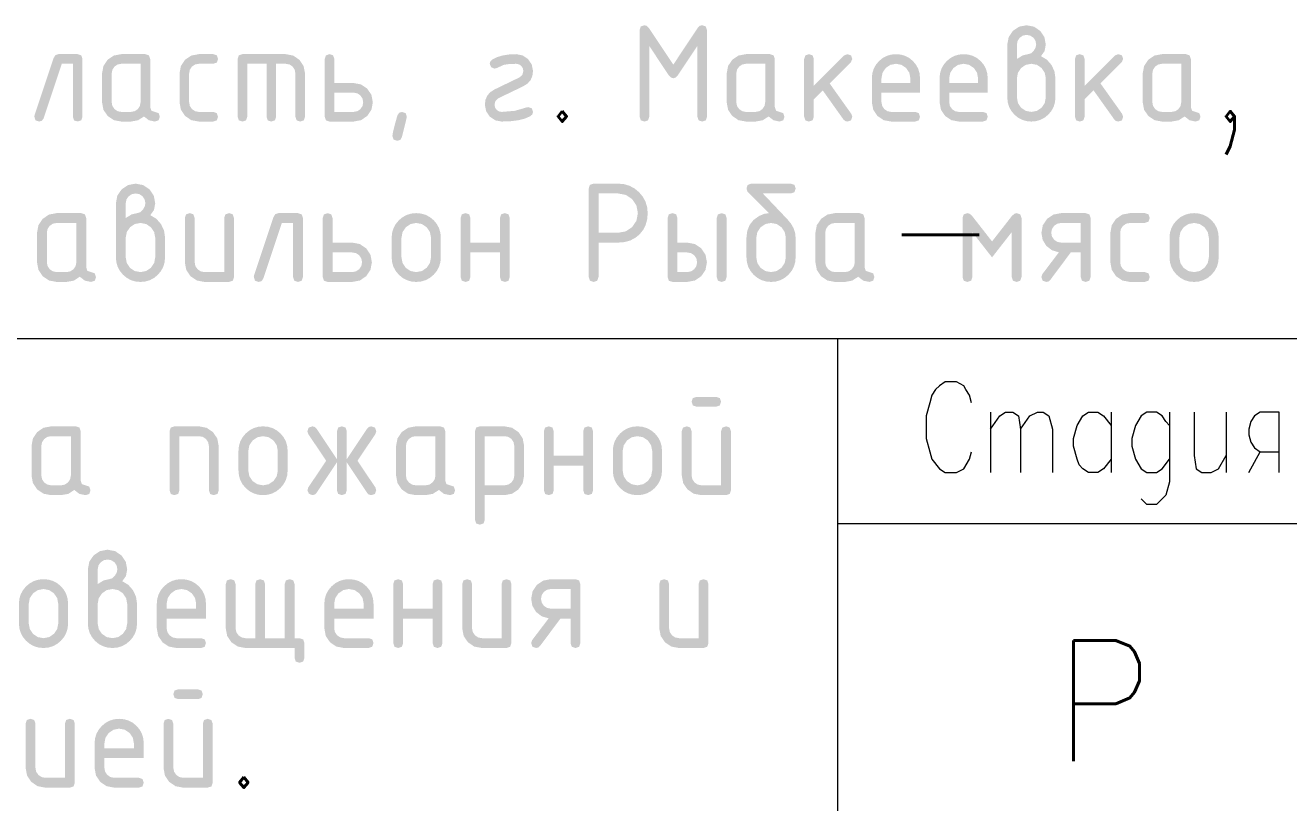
# Model space of a CAD drawing. Header units: millimetres. Extents: x 0 to 420, y 0 to 297.
# Drawn here: x 358.8 to 387.14, y 16.13 to 33.57 of the extents above; entities that cross this region are included whole.
import ezdxf

# ---------------------------------------------------------------- set-up
doc = ezdxf.new("R2010")
doc.units = ezdxf.units.MM
doc.styles.get("Standard").update_dxf_attribs({"font": 'STANDARD'})

msp = doc.modelspace()

# ---------------------------------------------------------------- hatches: boundary and pattern name
for points in [[(373.985031, 33.571885), (374.065922, 33.544737), (374.093069, 33.463846), (374.093069, 31.51971), (374.065922, 31.438613), (373.985031, 31.411672), (373.903933, 31.438613), (373.876993, 31.51971), (373.876993, 33.108864), (373.437123, 32.449059), (373.38965, 32.399725), (373.336802, 32.383464), (373.282989, 32.399725), (373.235378, 32.449059), (372.797162, 33.108864), (372.797162, 31.51971), (372.770015, 31.438613), (372.689124, 31.411672), (372.608026, 31.438613), (372.581086, 31.51971), (372.581086, 33.463846), (372.608026, 33.544737), (372.689124, 33.571885), (372.742109, 33.558311), (372.783933, 33.517865), (373.336802, 32.688286), (373.893529, 33.52448), (373.931632, 33.559965)], [(359.542106, 32.923655), (359.973708, 32.923655), (360.054599, 32.896508), (360.081746, 32.815617), (360.081746, 31.51971), (360.054599, 31.438613), (359.973708, 31.411672), (359.89261, 31.438613), (359.865669, 31.51971), (359.865669, 32.707579), (359.618725, 32.707579), (359.211377, 31.485535), (359.173481, 31.43), (359.109953, 31.411672), (359.028856, 31.439026), (359.001915, 31.521364), (359.006876, 31.553885), (359.434068, 32.835461), (359.475478, 32.901469)], [(362.475091, 32.491503), (362.475091, 31.843825), (362.490869, 31.761073), (362.538481, 31.691138), (362.608416, 31.643527), (362.691167, 31.627748), (363.014731, 31.627748), (363.095621, 31.600601), (363.122769, 31.51971), (363.095621, 31.438613), (363.014731, 31.411672), (362.691167, 31.411672), (362.523391, 31.442816), (362.38414, 31.536798), (362.290158, 31.676049), (362.259014, 31.843825), (362.259014, 32.491503), (362.290158, 32.659072), (362.38414, 32.79853), (362.523391, 32.892305), (362.691167, 32.923655), (363.014731, 32.923655), (363.095621, 32.896508), (363.122769, 32.815617), (363.095621, 32.73452), (363.014731, 32.707579), (362.691167, 32.707579), (362.60752, 32.691869), (362.537929, 32.64474), (362.490801, 32.574943)], [(363.670566, 32.923655), (364.642359, 32.923655), (364.808963, 32.891961), (364.948283, 32.797427), (365.042817, 32.658107), (365.074511, 32.491503), (365.074511, 31.51971), (365.047364, 31.438613), (364.966473, 31.411672), (364.885376, 31.438613), (364.858435, 31.51971), (364.858435, 32.491503), (364.842794, 32.575839), (364.796148, 32.645292), (364.726695, 32.691938), (364.642359, 32.707579), (364.426282, 32.707579), (364.426282, 31.51971), (364.399135, 31.438613), (364.318244, 31.411672), (364.237629, 31.438613), (364.210757, 31.51971), (364.210757, 32.707579), (363.778604, 32.707579), (363.778604, 31.51971), (363.751457, 31.438613), (363.670566, 31.411672), (363.589469, 31.438613), (363.562528, 31.51971), (363.562528, 32.815617), (363.589469, 32.896508)], [(370.0814, 31.735786), (370.162291, 31.708639), (370.189438, 31.627748), (370.174211, 31.572282), (370.128804, 31.531286), (370.010655, 31.478877), (369.864497, 31.441506), (369.690226, 31.419122), (369.487741, 31.411672), (369.34222, 31.439095), (369.21985, 31.521915), (369.13703, 31.644285), (369.109607, 31.789806), (369.12306, 31.899868), (369.163489, 31.993549), (369.230995, 32.070796), (369.325684, 32.131559), (369.885167, 32.401655), (369.951175, 32.458705), (369.973362, 32.545522), (369.961442, 32.607602), (369.925957, 32.660174), (369.873385, 32.695659), (369.811304, 32.707579), (369.650487, 32.70186), (369.538453, 32.684979), (369.376395, 32.61277), (369.325684, 32.599541), (369.250167, 32.632062), (369.217645, 32.707579), (369.231839, 32.760565), (369.274972, 32.802388), (369.37947, 32.855287), (369.503657, 32.893201), (369.647585, 32.916024), (369.811304, 32.923655), (369.956549, 32.895957), (370.078644, 32.812861), (370.161739, 32.690767), (370.189438, 32.545522), (370.175804, 32.435149), (370.134937, 32.341365), (370.066887, 32.264221), (369.971708, 32.203768), (369.417185, 31.93698), (369.34849, 31.877862), (369.325684, 31.789806), (369.337397, 31.727312), (369.373088, 31.675153), (369.425247, 31.639462), (369.487741, 31.627748), (369.783812, 31.652622), (370.04061, 31.727518)], [(376.488766, 32.21369), (377.167863, 32.892787), (377.244482, 32.923655), (377.325373, 32.896508), (377.35252, 32.815617), (377.319999, 32.740652), (376.845402, 32.266056), (377.331574, 31.581997), (377.35252, 31.518056), (377.325373, 31.438199), (377.244482, 31.411672), (377.19315, 31.422972), (377.154634, 31.457423), (376.689959, 32.110613), (376.488766, 31.909419), (376.488766, 31.51971), (376.461619, 31.438613), (376.380728, 31.411672), (376.29963, 31.438613), (376.272689, 31.51971), (376.272689, 32.815617), (376.29963, 32.896508), (376.380728, 32.923655), (376.461619, 32.896508), (376.488766, 32.815617)], [(382.565092, 32.21369), (383.244189, 32.892787), (383.320808, 32.923655), (383.401699, 32.896508), (383.428846, 32.815617), (383.396324, 32.740652), (382.921728, 32.266056), (383.4079, 31.581997), (383.428846, 31.518056), (383.401699, 31.438199), (383.320808, 31.411672), (383.269476, 31.422972), (383.23096, 31.457423), (382.766285, 32.110613), (382.565092, 31.909419), (382.565092, 31.51971), (382.537945, 31.438613), (382.457054, 31.411672), (382.375956, 31.438613), (382.349015, 31.51971), (382.349015, 32.815617), (382.375956, 32.896508), (382.457054, 32.923655), (382.537945, 32.896508), (382.565092, 32.815617)], [(367.251272, 31.627748), (367.332163, 31.601014), (367.35931, 31.521364), (367.352299, 31.487051), (367.331336, 31.398994), (367.296523, 31.257194), (367.247964, 31.06165), (367.211722, 31.000121), (367.143234, 30.979519), (367.062136, 31.006666), (367.035195, 31.087557), (367.042129, 31.144091), (367.062963, 31.239279), (367.09775, 31.373121), (367.146541, 31.545617), (367.183817, 31.607147)], [(363.481298, 29.24688), (363.481298, 27.923412), (363.453669, 27.840592), (363.371055, 27.813169), (362.819289, 27.813169), (362.648274, 27.845071), (362.506199, 27.941051), (362.410218, 28.083127), (362.378317, 28.254141), (362.378317, 29.24688), (362.40574, 29.329494), (362.48856, 29.357123), (362.571173, 29.329494), (362.598803, 29.24688), (362.598803, 28.254141), (362.614995, 28.170219), (362.663846, 28.098699), (362.735366, 28.049847), (362.819289, 28.033655), (363.260812, 28.033655), (363.260812, 29.24688), (363.288235, 29.329494), (363.371055, 29.357123), (363.453669, 29.329494)], [(364.47624, 29.357123), (364.917763, 29.357123), (365.000377, 29.329494), (365.028006, 29.24688), (365.028006, 27.923412), (365.000377, 27.840592), (364.917763, 27.813169), (364.834943, 27.840592), (364.80752, 27.923412), (364.80752, 29.136637), (364.555064, 29.136637), (364.138896, 27.888134), (364.100518, 27.831842), (364.035268, 27.813169), (363.952448, 27.841006), (363.925025, 27.925066), (363.929986, 27.95869), (364.365997, 29.266724), (364.408509, 29.334454)], [(368.785635, 28.474628), (368.785635, 27.923412), (368.758005, 27.840592), (368.675392, 27.813169), (368.592572, 27.840592), (368.565149, 27.923412), (368.565149, 29.24688), (368.592572, 29.329494), (368.675392, 29.357123), (368.758005, 29.329494), (368.785635, 29.24688), (368.785635, 28.695665), (369.447645, 28.695665), (369.447645, 29.24688), (369.475068, 29.329494), (369.557888, 29.357123), (369.640501, 29.329494), (369.668131, 29.24688), (369.668131, 27.923412), (369.640501, 27.840592), (369.557888, 27.813169), (369.475068, 27.840592), (369.447645, 27.923412), (369.447645, 28.474628)], [(380.487855, 28.364384), (380.046332, 28.92938), (380.046332, 27.923412), (380.018702, 27.840592), (379.936089, 27.813169), (379.853269, 27.840592), (379.825846, 27.923412), (379.825846, 29.24688), (379.853269, 29.329494), (379.936089, 29.357123), (379.991004, 29.339484), (380.046332, 29.287119), (380.487855, 28.722123), (380.928828, 29.287119), (380.983742, 29.339484), (381.039071, 29.357123), (381.121684, 29.329494), (381.149314, 29.24688), (381.149314, 27.923412), (381.121684, 27.840592), (381.039071, 27.813169), (380.956251, 27.840592), (380.928828, 27.923412), (380.928828, 28.92938)], [(383.362666, 28.916151), (383.362666, 28.254141), (383.378858, 28.170219), (383.42771, 28.098699), (383.49923, 28.049847), (383.583152, 28.033655), (383.914433, 28.033655), (383.997046, 28.006026), (384.024676, 27.923412), (383.997046, 27.840592), (383.914433, 27.813169), (383.583152, 27.813169), (383.412138, 27.845071), (383.270062, 27.941051), (383.174082, 28.083127), (383.14218, 28.254141), (383.14218, 28.916151), (383.174082, 29.086959), (383.270062, 29.229241), (383.412138, 29.325015), (383.583152, 29.357123), (383.914433, 29.357123), (383.997046, 29.329494), (384.024676, 29.24688), (383.997046, 29.16406), (383.914433, 29.136637), (383.583152, 29.136637), (383.498334, 29.120514), (383.427158, 29.072145), (383.378789, 29.000763)], [(362.035118, 23.139576), (362.035118, 24.463044), (362.062541, 24.545658), (362.145361, 24.573287), (362.697127, 24.573287), (362.866764, 24.541041), (363.009115, 24.444303), (363.105854, 24.301952), (363.1381, 24.132315), (363.1381, 23.139576), (363.11047, 23.056756), (363.027857, 23.029333), (362.945037, 23.056756), (362.917614, 23.139576), (362.917614, 24.132315), (362.901559, 24.217822), (362.853673, 24.28886), (362.782635, 24.336747), (362.697127, 24.352801), (362.255604, 24.352801), (362.255604, 23.139576), (362.227974, 23.056756), (362.145361, 23.029333), (362.062541, 23.056756)], [(365.790544, 23.766308), (365.33083, 23.07784), (365.291625, 23.041391), (365.238777, 23.029333), (365.161056, 23.061855), (365.128534, 23.139576), (365.146724, 23.201312), (365.549663, 23.801035), (365.146724, 24.401308), (365.128534, 24.463044), (365.155957, 24.545658), (365.238777, 24.573287), (365.291625, 24.561023), (365.33083, 24.52478), (365.790544, 23.836312), (365.790544, 24.463044), (365.817967, 24.545658), (365.900787, 24.573287), (365.9834, 24.545658), (366.01103, 24.463044), (366.01103, 23.836312), (366.470192, 24.52478), (366.508984, 24.561023), (366.562245, 24.573287), (366.644858, 24.545658), (366.672488, 24.463044), (366.654298, 24.401308), (366.25136, 23.801035), (366.654298, 23.201312), (366.672488, 23.139576), (366.644858, 23.056756), (366.562245, 23.029333), (366.508984, 23.041391), (366.470192, 23.07784), (366.01103, 23.766308), (366.01103, 23.139576), (365.9834, 23.056756), (365.900787, 23.029333), (365.817967, 23.056756), (365.790544, 23.139576)], [(370.654469, 23.690792), (370.654469, 23.139576), (370.626839, 23.056756), (370.544226, 23.029333), (370.461406, 23.056756), (370.433983, 23.139576), (370.433983, 24.463044), (370.461406, 24.545658), (370.544226, 24.573287), (370.626839, 24.545658), (370.654469, 24.463044), (370.654469, 23.911829), (371.316479, 23.911829), (371.316479, 24.463044), (371.343902, 24.545658), (371.426722, 24.573287), (371.509335, 24.545658), (371.536965, 24.463044), (371.536965, 23.139576), (371.509335, 23.056756), (371.426722, 23.029333), (371.343902, 23.056756), (371.316479, 23.139576), (371.316479, 23.690792)], [(364.840131, 19.600206), (363.737149, 19.600206), (363.566134, 19.632177), (363.424059, 19.728639), (363.328078, 19.871266), (363.296177, 20.041178), (363.296177, 21.033917), (363.3236, 21.116531), (363.40642, 21.14416), (363.489033, 21.116531), (363.516663, 21.033917), (363.516663, 20.041178), (363.532855, 19.957256), (363.581706, 19.885736), (363.653226, 19.836884), (363.737149, 19.820692), (363.958186, 19.820692), (363.958186, 21.033917), (363.985609, 21.116531), (364.068429, 21.14416), (364.151043, 21.116531), (364.178672, 21.033917), (364.178672, 19.820692), (364.619645, 19.820692), (364.619645, 21.033917), (364.647067, 21.116531), (364.729888, 21.14416), (364.812501, 21.116531), (364.840131, 21.033917), (364.840131, 19.820692), (364.950374, 19.820692), (365.032987, 19.793063), (365.060617, 19.710449), (365.060617, 19.37972), (365.032987, 19.297107), (364.950374, 19.269477), (364.867554, 19.297107), (364.840131, 19.37972)], [(367.275403, 20.261665), (367.275403, 19.710449), (367.247774, 19.627629), (367.16516, 19.600206), (367.08234, 19.627629), (367.054917, 19.710449), (367.054917, 21.033917), (367.08234, 21.116531), (367.16516, 21.14416), (367.247774, 21.116531), (367.275403, 21.033917), (367.275403, 20.482702), (367.937413, 20.482702), (367.937413, 21.033917), (367.964836, 21.116531), (368.047656, 21.14416), (368.130269, 21.116531), (368.157899, 21.033917), (368.157899, 19.710449), (368.130269, 19.627629), (368.047656, 19.600206), (367.964836, 19.627629), (367.937413, 19.710449), (367.937413, 20.261665)], [(369.704607, 21.033917), (369.704607, 19.710449), (369.676978, 19.627629), (369.594364, 19.600206), (369.042598, 19.600206), (368.871583, 19.632108), (368.729507, 19.728088), (368.633527, 19.870164), (368.601625, 20.041178), (368.601625, 21.033917), (368.629048, 21.116531), (368.711869, 21.14416), (368.794482, 21.116531), (368.822112, 21.033917), (368.822112, 20.041178), (368.838304, 19.957256), (368.887155, 19.885736), (368.958675, 19.836884), (369.042598, 19.820692), (369.484121, 19.820692), (369.484121, 21.033917), (369.511544, 21.116531), (369.594364, 21.14416), (369.676978, 21.116531)], [(374.125243, 21.033917), (374.125243, 19.710449), (374.097613, 19.627629), (374.015, 19.600206), (373.463233, 19.600206), (373.292219, 19.632108), (373.150143, 19.728088), (373.054163, 19.870164), (373.022261, 20.041178), (373.022261, 21.033917), (373.049684, 21.116531), (373.132504, 21.14416), (373.215118, 21.116531), (373.242747, 21.033917), (373.242747, 20.041178), (373.258939, 19.957256), (373.307791, 19.885736), (373.379311, 19.836884), (373.463233, 19.820692), (373.904757, 19.820692), (373.904757, 21.033917), (373.93218, 21.116531), (374.015, 21.14416), (374.097613, 21.116531)], [(359.909736, 17.901124), (359.909736, 16.577656), (359.882107, 16.494836), (359.799493, 16.467413), (359.247727, 16.467413), (359.076712, 16.499314), (358.934636, 16.595295), (358.838656, 16.73737), (358.806755, 16.908385), (358.806755, 17.901124), (358.834177, 17.983737), (358.916998, 18.011367), (358.999611, 17.983737), (359.027241, 17.901124), (359.027241, 16.908385), (359.043433, 16.824462), (359.092284, 16.752942), (359.163804, 16.704091), (359.247727, 16.687899), (359.68925, 16.687899), (359.68925, 17.901124), (359.716673, 17.983737), (359.799493, 18.011367), (359.882107, 17.983737)]]:
    msp.add_hatch(color=7).paths.add_polyline_path(points, flags=0)
h = msp.add_hatch(color=7)
h.paths.add_polyline_path([(381.04601, 32.815617), (381.177544, 32.896508), (381.297916, 32.923655), (381.362477, 32.942397), (381.42249, 32.999172), (381.464176, 33.069038), (381.478163, 33.139732), (381.462522, 33.223654), (381.415876, 33.293521), (381.346009, 33.340167), (381.262087, 33.355808), (381.17844, 33.339823), (381.108849, 33.292418), (381.06172, 33.22269), (381.04601, 33.139732)], flags=0)
h.paths.add_polyline_path([(381.58565, 32.879558), (381.719182, 32.79853), (381.822121, 32.681121), (381.887854, 32.538907), (381.909765, 32.383464), (381.909765, 31.951863), (381.899851, 31.843015), (381.870146, 31.742952), (381.8207, 31.651571), (381.751566, 31.568768), (381.668479, 31.500039), (381.577175, 31.450946), (381.477707, 31.42149), (381.370125, 31.411672), (381.261277, 31.421499), (381.161214, 31.451015), (381.069833, 31.500271), (380.98703, 31.569319), (380.918301, 31.652424), (380.869208, 31.743848), (380.839752, 31.843644), (380.829934, 31.951863), (380.829934, 33.139732), (380.861353, 33.307301), (380.955611, 33.446759), (381.095206, 33.540534), (381.262087, 33.571885), (381.429174, 33.54019), (381.568562, 33.445656), (381.662338, 33.306337), (381.693688, 33.139732), (381.666541, 32.992695)], flags=0)
h.paths.add_polyline_path([(381.693688, 31.951863), (381.693688, 32.383464), (381.670124, 32.507832), (381.59943, 32.61277), (381.495113, 32.683739), (381.370125, 32.707579), (381.244379, 32.683739), (381.139717, 32.61277), (381.069299, 32.507832), (381.04601, 32.383464), (381.04601, 31.951863), (381.069299, 31.826117), (381.139717, 31.721455), (381.244379, 31.651037), (381.370125, 31.627748), (381.495113, 31.651382), (381.59943, 31.722557), (381.670124, 31.827081)], flags=0)
h = msp.add_hatch(color=7)
h.paths.add_polyline_path([(361.384751, 32.707579), (360.953149, 32.707579), (360.869502, 32.691869), (360.799912, 32.64474), (360.752783, 32.574943), (360.737073, 32.491503), (360.737073, 31.843825), (360.752852, 31.761073), (360.800463, 31.691138), (360.870398, 31.643527), (360.953149, 31.627748), (361.169226, 31.627748), (361.252184, 31.643458), (361.321912, 31.690587), (361.369041, 31.760178), (361.384751, 31.843825)], flags=0)
h.paths.add_polyline_path([(361.816904, 31.51971), (361.789756, 31.438613), (361.708866, 31.411672), (361.571751, 31.440266), (361.461921, 31.526325), (361.328803, 31.440266), (361.169226, 31.411672), (360.953149, 31.411672), (360.785373, 31.442816), (360.646122, 31.536798), (360.55214, 31.676049), (360.520997, 31.843825), (360.520997, 32.491503), (360.55214, 32.659072), (360.646122, 32.79853), (360.785373, 32.892305), (360.953149, 32.923655), (361.492789, 32.923655), (361.57368, 32.896508), (361.600827, 32.815617), (361.600827, 31.735786), (361.627768, 31.654689), (361.708866, 31.627748), (361.789756, 31.600601)], flags=0)
h = msp.add_hatch(color=7)
h.paths.add_polyline_path([(366.595945, 31.843825), (366.564594, 31.676049), (366.470819, 31.536798), (366.33143, 31.442816), (366.164343, 31.411672), (365.624152, 31.411672), (365.543054, 31.438613), (365.516114, 31.51971), (365.516114, 32.815617), (365.543054, 32.896508), (365.624152, 32.923655), (365.705043, 32.896508), (365.73219, 32.815617), (365.73219, 32.275977), (366.164343, 32.275977), (366.33143, 32.244283), (366.470819, 32.149749), (366.564594, 32.010016)], flags=0)
h.paths.add_polyline_path([(366.379868, 31.843825), (366.364227, 31.927747), (366.317581, 31.997614), (366.248197, 32.04426), (366.164343, 32.059901), (365.73219, 32.059901), (365.73219, 31.627748), (366.164343, 31.627748), (366.247301, 31.643458), (366.31703, 31.690587), (366.364159, 31.760178)], flags=0)
h = msp.add_hatch(color=7)
h.paths.add_polyline_path([(375.398426, 32.707579), (374.966824, 32.707579), (374.883177, 32.691869), (374.813587, 32.64474), (374.766458, 32.574943), (374.750748, 32.491503), (374.750748, 31.843825), (374.766527, 31.761073), (374.814138, 31.691138), (374.884073, 31.643527), (374.966824, 31.627748), (375.182901, 31.627748), (375.265859, 31.643458), (375.335587, 31.690587), (375.382716, 31.760178), (375.398426, 31.843825)], flags=0)
h.paths.add_polyline_path([(375.830579, 31.51971), (375.803431, 31.438613), (375.722541, 31.411672), (375.585426, 31.440266), (375.475596, 31.526325), (375.342478, 31.440266), (375.182901, 31.411672), (374.966824, 31.411672), (374.799048, 31.442816), (374.659797, 31.536798), (374.565815, 31.676049), (374.534672, 31.843825), (374.534672, 32.491503), (374.565815, 32.659072), (374.659797, 32.79853), (374.799048, 32.892305), (374.966824, 32.923655), (375.506464, 32.923655), (375.587355, 32.896508), (375.614502, 32.815617), (375.614502, 31.735786), (375.641443, 31.654689), (375.722541, 31.627748), (375.803431, 31.600601)], flags=0)
h = msp.add_hatch(color=7)
h.paths.add_polyline_path([(378.331962, 32.707579), (378.207181, 32.683739), (378.102656, 32.61277), (378.031481, 32.507832), (378.007847, 32.383464), (378.007847, 32.275977), (378.655525, 32.275977), (378.655525, 32.383464), (378.631685, 32.507832), (378.560716, 32.61277), (378.456054, 32.683739)], flags=0)
h.paths.add_polyline_path([(378.007847, 32.059901), (378.007847, 31.843825), (378.023626, 31.761073), (378.071237, 31.691138), (378.141173, 31.643527), (378.223924, 31.627748), (378.763564, 31.627748), (378.844454, 31.600601), (378.871602, 31.51971), (378.844454, 31.438613), (378.763564, 31.411672), (378.223924, 31.411672), (378.056148, 31.442816), (377.916897, 31.536798), (377.822915, 31.676049), (377.791771, 31.843825), (377.791771, 32.383464), (377.801598, 32.491365), (377.831114, 32.590997), (377.88037, 32.682361), (377.949419, 32.765457), (378.032523, 32.834591), (378.123947, 32.884037), (378.223743, 32.913742), (378.331962, 32.923655), (378.440887, 32.913845), (378.541079, 32.88445), (378.632486, 32.835521), (378.715057, 32.76711), (378.783468, 32.684531), (378.832397, 32.593064), (378.861792, 32.492708), (378.871602, 32.383464), (378.871602, 32.059901)], flags=0)
h = msp.add_hatch(color=7)
h.paths.add_polyline_path([(379.851043, 32.707579), (379.726262, 32.683739), (379.621738, 32.61277), (379.550562, 32.507832), (379.526929, 32.383464), (379.526929, 32.275977), (380.174607, 32.275977), (380.174607, 32.383464), (380.150767, 32.507832), (380.079798, 32.61277), (379.975136, 32.683739)], flags=0)
h.paths.add_polyline_path([(379.526929, 32.059901), (379.526929, 31.843825), (379.542707, 31.761073), (379.590319, 31.691138), (379.660254, 31.643527), (379.743005, 31.627748), (380.282645, 31.627748), (380.363536, 31.600601), (380.390683, 31.51971), (380.363536, 31.438613), (380.282645, 31.411672), (379.743005, 31.411672), (379.575229, 31.442816), (379.435978, 31.536798), (379.341996, 31.676049), (379.310852, 31.843825), (379.310852, 32.383464), (379.32068, 32.491365), (379.350195, 32.590997), (379.399452, 32.682361), (379.4685, 32.765457), (379.551604, 32.834591), (379.643029, 32.884037), (379.742824, 32.913742), (379.851043, 32.923655), (379.959969, 32.913845), (380.060161, 32.88445), (380.151568, 32.835521), (380.234138, 32.76711), (380.302549, 32.684531), (380.351478, 32.593064), (380.380873, 32.492708), (380.390683, 32.383464), (380.390683, 32.059901)], flags=0)
h = msp.add_hatch(color=7)
h.paths.add_polyline_path([(384.731851, 32.707579), (384.30025, 32.707579), (384.216603, 32.691869), (384.147012, 32.64474), (384.099883, 32.574943), (384.084173, 32.491503), (384.084173, 31.843825), (384.099952, 31.761073), (384.147563, 31.691138), (384.217499, 31.643527), (384.30025, 31.627748), (384.516326, 31.627748), (384.599284, 31.643458), (384.669013, 31.690587), (384.716142, 31.760178), (384.731851, 31.843825)], flags=0)
h.paths.add_polyline_path([(385.164004, 31.51971), (385.136857, 31.438613), (385.055966, 31.411672), (384.918851, 31.440266), (384.809021, 31.526325), (384.675903, 31.440266), (384.516326, 31.411672), (384.30025, 31.411672), (384.132474, 31.442816), (383.993223, 31.536798), (383.899241, 31.676049), (383.868097, 31.843825), (383.868097, 32.491503), (383.899241, 32.659072), (383.993223, 32.79853), (384.132474, 32.892305), (384.30025, 32.923655), (384.839889, 32.923655), (384.92078, 32.896508), (384.947928, 32.815617), (384.947928, 31.735786), (384.974868, 31.654689), (385.055966, 31.627748), (385.136857, 31.600601)], flags=0)
h = msp.add_hatch(color=7)
h.paths.add_polyline_path([(361.052095, 29.24688), (361.186591, 29.329494), (361.309512, 29.357123), (361.375176, 29.376209), (361.436292, 29.433742), (361.479218, 29.505676), (361.493618, 29.577609), (361.477564, 29.663599), (361.429677, 29.734706), (361.35857, 29.78211), (361.272581, 29.798095), (361.187762, 29.781972), (361.116587, 29.733603), (361.068218, 29.662428), (361.052095, 29.577609)], flags=0)
h.paths.add_polyline_path([(361.603861, 29.311924), (361.739805, 29.229586), (361.844742, 29.109628), (361.91199, 28.964382), (361.93459, 28.805908), (361.93459, 28.364384), (361.92447, 28.253478), (361.894145, 28.151409), (361.843666, 28.058124), (361.773084, 27.973573), (361.688231, 27.903396), (361.594904, 27.85327), (361.493101, 27.823194), (361.382824, 27.813169), (361.271918, 27.823203), (361.169848, 27.853339), (361.076563, 27.903629), (360.992012, 27.974124), (360.921836, 28.058977), (360.871709, 28.152304), (360.841634, 28.254107), (360.831608, 28.364384), (360.831608, 29.577609), (360.863579, 29.748417), (360.960042, 29.8907), (361.102669, 29.986473), (361.272581, 30.018582), (361.443664, 29.986335), (361.586222, 29.889597), (361.681996, 29.747246), (361.714104, 29.577609), (361.686474, 29.42761)], flags=0)
h.paths.add_polyline_path([(361.714104, 28.364384), (361.714104, 28.805908), (361.689851, 28.932481), (361.617641, 29.039623), (361.510981, 29.112315), (361.382824, 29.136637), (361.254666, 29.112315), (361.148006, 29.039623), (361.076072, 28.932481), (361.052095, 28.805908), (361.052095, 28.364384), (361.076072, 28.236227), (361.148006, 28.129567), (361.254666, 28.057633), (361.382824, 28.033655), (361.510981, 28.057771), (361.617641, 28.130669), (361.689851, 28.237398)], flags=0)
h = msp.add_hatch(color=7)
h.paths.add_polyline_path([(371.54932, 30.018582), (372.101086, 30.018582), (372.233593, 30.006498), (372.355817, 29.970281), (372.467808, 29.909984), (372.569619, 29.825656), (372.653947, 29.723845), (372.714244, 29.611854), (372.750461, 29.48963), (372.762545, 29.357123), (372.750986, 29.216873), (372.71638, 29.090473), (372.65883, 28.977922), (372.578439, 28.87922), (372.479745, 28.798914), (372.367254, 28.741554), (372.241017, 28.707137), (372.101086, 28.695665), (371.659563, 28.695665), (371.659563, 27.923412), (371.631933, 27.840592), (371.54932, 27.813169), (371.4665, 27.840592), (371.439077, 27.923412), (371.439077, 29.908338), (371.4665, 29.990952)], flags=0)
h.paths.add_polyline_path([(371.659563, 29.798095), (371.659563, 28.916151), (372.101086, 28.916151), (372.271894, 28.947984), (372.414177, 29.043482), (372.50995, 29.185626), (372.542058, 29.357123), (372.50995, 29.527931), (372.414177, 29.670213), (372.271894, 29.765987), (372.101086, 29.798095)], flags=0)
h = msp.add_hatch(color=7)
h.paths.add_polyline_path([(376.081311, 28.805908), (376.081311, 28.364384), (376.071191, 28.254107), (376.040865, 28.152304), (375.990386, 28.058977), (375.919805, 27.974124), (375.834952, 27.903629), (375.741624, 27.853339), (375.639822, 27.823203), (375.529544, 27.813169), (375.419267, 27.823203), (375.317464, 27.853339), (375.224136, 27.903629), (375.139284, 27.974124), (375.068789, 28.058977), (375.018499, 28.152304), (374.988363, 28.254107), (374.978329, 28.364384), (374.978329, 28.805908), (374.996123, 28.961041), (375.049573, 29.094056), (375.138784, 29.204953), (375.263858, 29.293733), (375.378511, 29.341138), (375.484896, 29.357123), (375.000378, 29.841641), (374.978329, 29.906685), (375.005752, 29.990538), (375.088572, 30.018582), (375.972721, 30.018582), (376.055335, 29.990952), (376.082964, 29.908338), (376.055335, 29.825518), (375.972721, 29.798095), (375.34599, 29.798095), (375.900512, 29.21491), (375.979456, 29.117982), (376.035973, 29.017437), (376.069959, 28.913378)], flags=0)
h.paths.add_polyline_path([(375.860825, 28.364384), (375.860825, 28.805908), (375.836502, 28.932481), (375.763811, 29.039623), (375.656599, 29.112315), (375.529544, 29.136637), (375.402558, 29.112315), (375.295829, 29.039623), (375.222931, 28.932481), (375.198815, 28.805908), (375.198815, 28.364384), (375.222793, 28.236227), (375.294726, 28.129567), (375.401387, 28.057633), (375.529544, 28.033655), (375.656599, 28.057771), (375.763811, 28.130669), (375.836502, 28.237398)], flags=0)
h = msp.add_hatch(color=7)
h.paths.add_polyline_path([(359.944478, 29.136637), (359.502955, 29.136637), (359.418136, 29.120514), (359.346961, 29.072145), (359.298592, 29.000763), (359.282468, 28.916151), (359.282468, 28.254141), (359.29866, 28.170219), (359.347512, 28.098699), (359.419032, 28.049847), (359.502955, 28.033655), (359.723992, 28.033655), (359.808603, 28.049778), (359.879986, 28.098148), (359.928355, 28.169323), (359.944478, 28.254141)], flags=0)
h.paths.add_polyline_path([(360.38545, 27.923412), (360.357821, 27.840592), (360.275207, 27.813169), (360.13513, 27.842246), (360.022751, 27.930027), (359.887014, 27.842246), (359.723992, 27.813169), (359.502955, 27.813169), (359.33194, 27.845071), (359.189864, 27.941051), (359.093884, 28.083127), (359.061982, 28.254141), (359.061982, 28.916151), (359.093884, 29.086959), (359.189864, 29.229241), (359.33194, 29.325015), (359.502955, 29.357123), (360.054721, 29.357123), (360.137334, 29.329494), (360.164964, 29.24688), (360.164964, 28.143898), (360.192387, 28.061078), (360.275207, 28.033655), (360.357821, 28.006026)], flags=0)
h = msp.add_hatch(color=7)
h.paths.add_polyline_path([(366.574715, 28.254141), (366.542606, 28.083127), (366.446833, 27.941051), (366.30455, 27.845071), (366.133742, 27.813169), (365.581976, 27.813169), (365.499156, 27.840592), (365.471733, 27.923412), (365.471733, 29.24688), (365.499156, 29.329494), (365.581976, 29.357123), (365.664589, 29.329494), (365.692219, 29.24688), (365.692219, 28.695665), (366.133742, 28.695665), (366.30455, 28.663419), (366.446833, 28.566681), (366.542606, 28.424054)], flags=0)
h.paths.add_polyline_path([(366.354228, 28.254141), (366.338174, 28.340131), (366.290287, 28.411238), (366.21925, 28.458642), (366.133742, 28.474628), (365.692219, 28.474628), (365.692219, 28.033655), (366.133742, 28.033655), (366.218354, 28.049778), (366.289736, 28.098148), (366.338105, 28.169323)], flags=0)
h = msp.add_hatch(color=7)
h.paths.add_polyline_path([(367.018441, 28.364384), (367.018441, 28.805908), (367.028475, 28.915867), (367.058611, 29.017506), (367.1089, 29.110773), (367.179396, 29.195617), (367.264248, 29.266199), (367.357576, 29.316678), (367.459379, 29.347003), (367.569656, 29.357123), (367.681277, 29.347107), (367.783803, 29.317091), (367.877234, 29.267129), (367.96157, 29.197271), (368.031428, 29.112943), (368.081391, 29.019573), (368.111406, 28.91721), (368.121423, 28.805908), (368.121423, 28.364384), (368.111303, 28.254107), (368.080977, 28.152304), (368.030498, 28.058977), (367.959917, 27.974124), (367.875064, 27.903629), (367.781736, 27.853339), (367.679934, 27.823203), (367.569656, 27.813169), (367.459379, 27.823203), (367.357576, 27.853339), (367.264248, 27.903629), (367.179396, 27.974124), (367.1089, 28.058977), (367.058611, 28.152304), (367.028475, 28.254107)], flags=0)
h.paths.add_polyline_path([(367.900937, 28.364384), (367.900937, 28.805908), (367.876614, 28.932481), (367.803923, 29.039623), (367.696711, 29.112315), (367.569656, 29.136637), (367.44267, 29.112315), (367.335941, 29.039623), (367.263043, 28.932481), (367.238927, 28.805908), (367.238927, 28.364384), (367.262905, 28.236227), (367.334838, 28.129567), (367.441499, 28.057633), (367.569656, 28.033655), (367.696711, 28.057771), (367.803923, 28.130669), (367.876614, 28.237398)], flags=0)
h = msp.add_hatch(color=7)
h.paths.add_polyline_path([(374.091198, 28.254141), (374.05909, 28.083127), (373.963317, 27.941051), (373.820758, 27.845071), (373.649675, 27.813169), (373.318946, 27.813169), (373.236126, 27.840592), (373.208703, 27.923412), (373.208703, 29.24688), (373.236126, 29.329494), (373.318946, 29.357123), (373.401559, 29.329494), (373.429189, 29.24688), (373.429189, 28.695665), (373.649675, 28.695665), (373.820758, 28.663557), (373.963317, 28.567783), (374.05909, 28.425225)], flags=0)
h.paths.add_polyline_path([(373.870712, 28.254141), (373.854658, 28.340131), (373.806771, 28.411238), (373.735665, 28.458642), (373.649675, 28.474628), (373.429189, 28.474628), (373.429189, 28.033655), (373.649675, 28.033655), (373.734769, 28.049778), (373.80622, 28.098148), (373.854589, 28.169323)], flags=0)
h.paths.add_polyline_path([(374.311685, 29.24688), (374.339108, 29.329494), (374.421928, 29.357123), (374.504541, 29.329494), (374.532171, 29.24688), (374.532171, 27.923412), (374.504541, 27.840592), (374.421928, 27.813169), (374.339108, 27.840592), (374.311685, 27.923412)], flags=0)
h = msp.add_hatch(color=7)
h.paths.add_polyline_path([(377.407533, 29.136637), (376.966009, 29.136637), (376.881191, 29.120514), (376.810015, 29.072145), (376.761646, 29.000763), (376.745523, 28.916151), (376.745523, 28.254141), (376.761715, 28.170219), (376.810567, 28.098699), (376.882087, 28.049847), (376.966009, 28.033655), (377.187047, 28.033655), (377.271658, 28.049778), (377.34304, 28.098148), (377.39141, 28.169323), (377.407533, 28.254141)], flags=0)
h.paths.add_polyline_path([(377.848505, 27.923412), (377.820875, 27.840592), (377.738262, 27.813169), (377.598184, 27.842246), (377.485805, 27.930027), (377.350068, 27.842246), (377.187047, 27.813169), (376.966009, 27.813169), (376.794995, 27.845071), (376.652919, 27.941051), (376.556939, 28.083127), (376.525037, 28.254141), (376.525037, 28.916151), (376.556939, 29.086959), (376.652919, 29.229241), (376.794995, 29.325015), (376.966009, 29.357123), (377.517776, 29.357123), (377.600389, 29.329494), (377.628019, 29.24688), (377.628019, 28.143898), (377.655442, 28.061078), (377.738262, 28.033655), (377.820875, 28.006026)], flags=0)
h = msp.add_hatch(color=7)
h.paths.add_polyline_path([(381.987937, 28.477935), (381.832219, 28.523824), (381.706266, 28.621802), (381.623171, 28.756988), (381.595472, 28.916151), (381.627374, 29.086959), (381.723354, 29.229241), (381.86543, 29.325015), (382.036444, 29.357123), (382.588211, 29.357123), (382.670824, 29.329494), (382.698454, 29.24688), (382.698454, 27.923412), (382.670824, 27.840592), (382.588211, 27.813169), (382.505391, 27.840592), (382.477968, 27.923412), (382.477968, 28.474628), (382.253623, 28.474628), (381.794461, 27.858369), (381.755256, 27.8244), (381.705715, 27.813169), (381.622895, 27.840592), (381.595472, 27.923412), (381.617521, 27.990109)], flags=0)
h.paths.add_polyline_path([(381.815958, 28.916151), (381.83215, 28.831815), (381.881002, 28.760708), (381.952522, 28.711857), (382.036444, 28.695665), (382.477968, 28.695665), (382.477968, 29.136637), (382.036444, 29.136637), (381.951626, 29.120514), (381.88045, 29.072145), (381.832081, 29.000763)], flags=0)
h = msp.add_hatch(color=7)
h.paths.add_polyline_path([(384.4694, 28.364384), (384.4694, 28.805908), (384.479434, 28.915867), (384.509569, 29.017506), (384.559859, 29.110773), (384.630355, 29.195617), (384.715207, 29.266199), (384.808535, 29.316678), (384.910337, 29.347003), (385.020615, 29.357123), (385.132236, 29.347107), (385.234762, 29.317091), (385.328193, 29.267129), (385.412529, 29.197271), (385.482387, 29.112943), (385.532349, 29.019573), (385.562365, 28.91721), (385.572381, 28.805908), (385.572381, 28.364384), (385.562261, 28.254107), (385.531936, 28.152304), (385.481457, 28.058977), (385.410875, 27.974124), (385.326023, 27.903629), (385.232695, 27.853339), (385.130892, 27.823203), (385.020615, 27.813169), (384.910337, 27.823203), (384.808535, 27.853339), (384.715207, 27.903629), (384.630355, 27.974124), (384.559859, 28.058977), (384.509569, 28.152304), (384.479434, 28.254107)], flags=0)
h.paths.add_polyline_path([(385.351895, 28.364384), (385.351895, 28.805908), (385.327573, 28.932481), (385.254881, 29.039623), (385.14767, 29.112315), (385.020615, 29.136637), (384.893629, 29.112315), (384.7869, 29.039623), (384.714001, 28.932481), (384.689886, 28.805908), (384.689886, 28.364384), (384.713864, 28.236227), (384.785797, 28.129567), (384.892457, 28.057633), (385.020615, 28.033655), (385.14767, 28.057771), (385.254881, 28.130669), (385.327573, 28.237398)], flags=0)
h = msp.add_hatch(color=7)
h.paths.add_polyline_path([(374.630381, 24.463044), (374.630381, 23.139576), (374.602751, 23.056756), (374.520138, 23.029333), (373.968371, 23.029333), (373.797357, 23.061235), (373.655281, 23.157215), (373.559301, 23.299291), (373.527399, 23.470305), (373.527399, 24.463044), (373.554822, 24.545658), (373.637642, 24.573287), (373.720256, 24.545658), (373.747885, 24.463044), (373.747885, 23.470305), (373.764077, 23.386383), (373.812929, 23.314863), (373.884449, 23.266011), (373.968371, 23.249819), (374.409895, 23.249819), (374.409895, 24.463044), (374.437318, 24.545658), (374.520138, 24.573287), (374.602751, 24.545658)], flags=0)
h.paths.add_polyline_path([(374.297998, 25.014259), (373.858128, 25.014259), (373.775308, 25.041682), (373.747885, 25.124503), (373.775308, 25.207116), (373.858128, 25.234746), (374.297998, 25.234746), (374.380612, 25.207116), (374.408241, 25.124503), (374.380612, 25.041682)], flags=0)
h = msp.add_hatch(color=7)
h.paths.add_polyline_path([(359.820768, 24.352801), (359.379244, 24.352801), (359.294426, 24.336678), (359.22325, 24.288309), (359.174881, 24.216927), (359.158758, 24.132315), (359.158758, 23.470305), (359.17495, 23.386383), (359.223802, 23.314863), (359.295322, 23.266011), (359.379244, 23.249819), (359.600282, 23.249819), (359.684893, 23.265942), (359.756276, 23.314312), (359.804645, 23.385487), (359.820768, 23.470305)], flags=0)
h.paths.add_polyline_path([(360.26174, 23.139576), (360.23411, 23.056756), (360.151497, 23.029333), (360.011419, 23.05841), (359.89904, 23.146191), (359.763304, 23.05841), (359.600282, 23.029333), (359.379244, 23.029333), (359.20823, 23.061235), (359.066154, 23.157215), (358.970174, 23.299291), (358.938272, 23.470305), (358.938272, 24.132315), (358.970174, 24.303123), (359.066154, 24.445405), (359.20823, 24.541179), (359.379244, 24.573287), (359.931011, 24.573287), (360.013624, 24.545658), (360.041254, 24.463044), (360.041254, 23.360062), (360.068677, 23.277242), (360.151497, 23.249819), (360.23411, 23.22219)], flags=0)
h = msp.add_hatch(color=7)
h.paths.add_polyline_path([(363.581826, 23.580549), (363.581826, 24.022072), (363.59186, 24.132031), (363.621996, 24.23367), (363.672286, 24.326937), (363.742781, 24.411781), (363.827634, 24.482363), (363.920961, 24.532842), (364.022764, 24.563167), (364.133041, 24.573287), (364.244662, 24.563271), (364.347188, 24.533255), (364.440619, 24.483293), (364.524955, 24.413435), (364.594813, 24.329107), (364.644776, 24.235737), (364.674791, 24.133374), (364.684808, 24.022072), (364.684808, 23.580549), (364.674688, 23.470271), (364.644362, 23.368468), (364.593883, 23.275141), (364.523302, 23.190288), (364.438449, 23.119793), (364.345121, 23.069503), (364.243319, 23.039367), (364.133041, 23.029333), (364.022764, 23.039367), (363.920961, 23.069503), (363.827634, 23.119793), (363.742781, 23.190288), (363.672286, 23.275141), (363.621996, 23.368468), (363.59186, 23.470271)], flags=0)
h.paths.add_polyline_path([(364.464322, 23.580549), (364.464322, 24.022072), (364.439999, 24.148645), (364.367308, 24.255787), (364.260096, 24.328479), (364.133041, 24.352801), (364.006055, 24.328479), (363.899326, 24.255787), (363.826428, 24.148645), (363.802312, 24.022072), (363.802312, 23.580549), (363.82629, 23.452391), (363.898224, 23.345731), (364.004884, 23.273797), (364.133041, 23.249819), (364.260096, 23.273935), (364.367308, 23.346833), (364.439999, 23.453562)], flags=0)
h = msp.add_hatch(color=7)
h.paths.add_polyline_path([(368.000144, 24.352801), (367.558621, 24.352801), (367.473803, 24.336678), (367.402627, 24.288309), (367.354258, 24.216927), (367.338135, 24.132315), (367.338135, 23.470305), (367.354327, 23.386383), (367.403178, 23.314863), (367.474698, 23.266011), (367.558621, 23.249819), (367.779658, 23.249819), (367.86427, 23.265942), (367.935652, 23.314312), (367.984021, 23.385487), (368.000144, 23.470305)], flags=0)
h.paths.add_polyline_path([(368.441117, 23.139576), (368.413487, 23.056756), (368.330874, 23.029333), (368.190796, 23.05841), (368.078417, 23.146191), (367.94268, 23.05841), (367.779658, 23.029333), (367.558621, 23.029333), (367.387606, 23.061235), (367.245531, 23.157215), (367.14955, 23.299291), (367.117649, 23.470305), (367.117649, 24.132315), (367.14955, 24.303123), (367.245531, 24.445405), (367.387606, 24.541179), (367.558621, 24.573287), (368.110387, 24.573287), (368.193001, 24.545658), (368.22063, 24.463044), (368.22063, 23.360062), (368.248053, 23.277242), (368.330874, 23.249819), (368.413487, 23.22219)], flags=0)
h = msp.add_hatch(color=7)
h.paths.add_polyline_path([(368.887275, 24.463044), (368.914698, 24.545658), (368.997518, 24.573287), (369.549284, 24.573287), (369.720092, 24.541179), (369.862375, 24.445405), (369.958148, 24.303123), (369.990257, 24.132315), (369.990257, 23.470305), (369.958148, 23.300393), (369.862375, 23.157766), (369.720092, 23.061304), (369.549284, 23.029333), (369.107761, 23.029333), (369.107761, 22.478118), (369.080131, 22.395505), (368.997518, 22.367875), (368.914698, 22.395505), (368.887275, 22.478118)], flags=0)
h.paths.add_polyline_path([(369.107761, 24.352801), (369.107761, 23.249819), (369.549284, 23.249819), (369.633896, 23.265942), (369.705278, 23.314312), (369.753647, 23.385487), (369.769771, 23.470305), (369.769771, 24.132315), (369.753716, 24.217822), (369.70583, 24.28886), (369.634792, 24.336747), (369.549284, 24.352801)], flags=0)
h = msp.add_hatch(color=7)
h.paths.add_polyline_path([(371.980691, 23.580549), (371.980691, 24.022072), (371.990725, 24.132031), (372.020861, 24.23367), (372.071151, 24.326937), (372.141646, 24.411781), (372.226499, 24.482363), (372.319826, 24.532842), (372.421629, 24.563167), (372.531906, 24.573287), (372.643527, 24.563271), (372.746053, 24.533255), (372.839484, 24.483293), (372.92382, 24.413435), (372.993678, 24.329107), (373.043641, 24.235737), (373.073656, 24.133374), (373.083673, 24.022072), (373.083673, 23.580549), (373.073553, 23.470271), (373.043227, 23.368468), (372.992748, 23.275141), (372.922167, 23.190288), (372.837314, 23.119793), (372.743986, 23.069503), (372.642184, 23.039367), (372.531906, 23.029333), (372.421629, 23.039367), (372.319826, 23.069503), (372.226499, 23.119793), (372.141646, 23.190288), (372.071151, 23.275141), (372.020861, 23.368468), (371.990725, 23.470271)], flags=0)
h.paths.add_polyline_path([(372.863187, 23.580549), (372.863187, 24.022072), (372.838864, 24.148645), (372.766173, 24.255787), (372.658961, 24.328479), (372.531906, 24.352801), (372.40492, 24.328479), (372.298191, 24.255787), (372.225293, 24.148645), (372.201177, 24.022072), (372.201177, 23.580549), (372.225155, 23.452391), (372.297089, 23.345731), (372.403749, 23.273797), (372.531906, 23.249819), (372.658961, 23.273935), (372.766173, 23.346833), (372.838864, 23.453562)], flags=0)
h = msp.add_hatch(color=7)
h.paths.add_polyline_path([(360.423247, 21.033917), (360.557743, 21.116531), (360.680664, 21.14416), (360.746328, 21.163246), (360.807444, 21.220779), (360.850369, 21.292713), (360.86477, 21.364646), (360.848716, 21.450636), (360.800829, 21.521743), (360.729722, 21.569147), (360.643733, 21.585132), (360.558914, 21.569009), (360.487739, 21.52064), (360.43937, 21.449465), (360.423247, 21.364646)], flags=0)
h.paths.add_polyline_path([(360.975013, 21.098961), (361.110956, 21.016623), (361.215894, 20.896665), (361.283142, 20.751419), (361.305742, 20.592945), (361.305742, 20.151422), (361.295622, 20.040515), (361.265297, 19.938446), (361.214818, 19.845161), (361.144236, 19.76061), (361.059383, 19.690433), (360.966056, 19.640307), (360.864253, 19.610231), (360.753976, 19.600206), (360.643069, 19.61024), (360.541, 19.640376), (360.447715, 19.690666), (360.363164, 19.761161), (360.292987, 19.846014), (360.242861, 19.939341), (360.212786, 20.041144), (360.20276, 20.151422), (360.20276, 21.364646), (360.234731, 21.535454), (360.331194, 21.677737), (360.473821, 21.77351), (360.643733, 21.805619), (360.814816, 21.773372), (360.957374, 21.676634), (361.053148, 21.534283), (361.085256, 21.364646), (361.057626, 21.214647)], flags=0)
h.paths.add_polyline_path([(361.085256, 20.151422), (361.085256, 20.592945), (361.061003, 20.719518), (360.988793, 20.82666), (360.882133, 20.899352), (360.753976, 20.923674), (360.625818, 20.899352), (360.519158, 20.82666), (360.447224, 20.719518), (360.423247, 20.592945), (360.423247, 20.151422), (360.447224, 20.023264), (360.519158, 19.916604), (360.625818, 19.84467), (360.753976, 19.820692), (360.882133, 19.844808), (360.988793, 19.917706), (361.061003, 20.024435)], flags=0)
h = msp.add_hatch(color=7)
h.paths.add_polyline_path([(358.656052, 20.151422), (358.656052, 20.592945), (358.666086, 20.702904), (358.696222, 20.804543), (358.746512, 20.89781), (358.817007, 20.982654), (358.90186, 21.053236), (358.995188, 21.103715), (359.09699, 21.13404), (359.207268, 21.14416), (359.318889, 21.134144), (359.421415, 21.104128), (359.514846, 21.054166), (359.599182, 20.984308), (359.66904, 20.89998), (359.719002, 20.80661), (359.749017, 20.704247), (359.759034, 20.592945), (359.759034, 20.151422), (359.748914, 20.041144), (359.718589, 19.939341), (359.668109, 19.846014), (359.597528, 19.761161), (359.512675, 19.690666), (359.419348, 19.640376), (359.317545, 19.61024), (359.207268, 19.600206), (359.09699, 19.61024), (358.995188, 19.640376), (358.90186, 19.690666), (358.817007, 19.761161), (358.746512, 19.846014), (358.696222, 19.939341), (358.666086, 20.041144)], flags=0)
h.paths.add_polyline_path([(359.538548, 20.151422), (359.538548, 20.592945), (359.514226, 20.719518), (359.441534, 20.82666), (359.334323, 20.899352), (359.207268, 20.923674), (359.080281, 20.899352), (358.973552, 20.82666), (358.900654, 20.719518), (358.876538, 20.592945), (358.876538, 20.151422), (358.900516, 20.023264), (358.97245, 19.916604), (359.07911, 19.84467), (359.207268, 19.820692), (359.334323, 19.844808), (359.441534, 19.917706), (359.514226, 20.024435)], flags=0)
h = msp.add_hatch(color=7)
h.paths.add_polyline_path([(362.300684, 20.923674), (362.173698, 20.899352), (362.066969, 20.82666), (361.99407, 20.719518), (361.969955, 20.592945), (361.969955, 20.482702), (362.631964, 20.482702), (362.631964, 20.592945), (362.607642, 20.719518), (362.53495, 20.82666), (362.427739, 20.899352)], flags=0)
h.paths.add_polyline_path([(361.969955, 20.261665), (361.969955, 20.041178), (361.986147, 19.957256), (362.034998, 19.885736), (362.106518, 19.836884), (362.190441, 19.820692), (362.742207, 19.820692), (362.824821, 19.793063), (362.85245, 19.710449), (362.824821, 19.627629), (362.742207, 19.600206), (362.190441, 19.600206), (362.019426, 19.632108), (361.87735, 19.728088), (361.78137, 19.870164), (361.749469, 20.041178), (361.749469, 20.592945), (361.759502, 20.702904), (361.789638, 20.804543), (361.839928, 20.89781), (361.910423, 20.982654), (361.995276, 21.053236), (362.088604, 21.103715), (362.190406, 21.13404), (362.300684, 21.14416), (362.412305, 21.134144), (362.514831, 21.104128), (362.608262, 21.054166), (362.692598, 20.984308), (362.762456, 20.89998), (362.812418, 20.80661), (362.842434, 20.704247), (362.85245, 20.592945), (362.85245, 20.261665)], flags=0)
h = msp.add_hatch(color=7)
h.paths.add_polyline_path([(366.059425, 20.923674), (365.932438, 20.899352), (365.825709, 20.82666), (365.752811, 20.719518), (365.728695, 20.592945), (365.728695, 20.482702), (366.390705, 20.482702), (366.390705, 20.592945), (366.366383, 20.719518), (366.293691, 20.82666), (366.18648, 20.899352)], flags=0)
h.paths.add_polyline_path([(365.728695, 20.261665), (365.728695, 20.041178), (365.744887, 19.957256), (365.793739, 19.885736), (365.865259, 19.836884), (365.949181, 19.820692), (366.500948, 19.820692), (366.583561, 19.793063), (366.611191, 19.710449), (366.583561, 19.627629), (366.500948, 19.600206), (365.949181, 19.600206), (365.778167, 19.632108), (365.636091, 19.728088), (365.540111, 19.870164), (365.508209, 20.041178), (365.508209, 20.592945), (365.518243, 20.702904), (365.548379, 20.804543), (365.598669, 20.89781), (365.669164, 20.982654), (365.754017, 21.053236), (365.847344, 21.103715), (365.949147, 21.13404), (366.059425, 21.14416), (366.171046, 21.134144), (366.273572, 21.104128), (366.367003, 21.054166), (366.451339, 20.984308), (366.521197, 20.89998), (366.571159, 20.80661), (366.601174, 20.704247), (366.611191, 20.592945), (366.611191, 20.261665)], flags=0)
h = msp.add_hatch(color=7)
h.paths.add_polyline_path([(370.540799, 20.264972), (370.385081, 20.310861), (370.259128, 20.408839), (370.176032, 20.544025), (370.148334, 20.703188), (370.180235, 20.873996), (370.276216, 21.016278), (370.418291, 21.112052), (370.589306, 21.14416), (371.141072, 21.14416), (371.223686, 21.116531), (371.251315, 21.033917), (371.251315, 19.710449), (371.223686, 19.627629), (371.141072, 19.600206), (371.058252, 19.627629), (371.030829, 19.710449), (371.030829, 20.261665), (370.806485, 20.261665), (370.347322, 19.645406), (370.308117, 19.611437), (370.258577, 19.600206), (370.175757, 19.627629), (370.148334, 19.710449), (370.170382, 19.777146)], flags=0)
h.paths.add_polyline_path([(370.36882, 20.703188), (370.385012, 20.618852), (370.433863, 20.547745), (370.505383, 20.498894), (370.589306, 20.482702), (371.030829, 20.482702), (371.030829, 20.923674), (370.589306, 20.923674), (370.504488, 20.907551), (370.433312, 20.859182), (370.384943, 20.7878)], flags=0)
h = msp.add_hatch(color=7)
h.paths.add_polyline_path([(363.003153, 17.901124), (363.003153, 16.577656), (362.975523, 16.494836), (362.892909, 16.467413), (362.341143, 16.467413), (362.170128, 16.499314), (362.028053, 16.595295), (361.932072, 16.73737), (361.900171, 16.908385), (361.900171, 17.901124), (361.927594, 17.983737), (362.010414, 18.011367), (362.093027, 17.983737), (362.120657, 17.901124), (362.120657, 16.908385), (362.136849, 16.824462), (362.1857, 16.752942), (362.25722, 16.704091), (362.341143, 16.687899), (362.782666, 16.687899), (362.782666, 17.901124), (362.810089, 17.983737), (362.892909, 18.011367), (362.975523, 17.983737)], flags=0)
h.paths.add_polyline_path([(362.67077, 18.452339), (362.2309, 18.452339), (362.14808, 18.479762), (362.120657, 18.562582), (362.14808, 18.645195), (362.2309, 18.672825), (362.67077, 18.672825), (362.753383, 18.645195), (362.781013, 18.562582), (362.753383, 18.479762)], flags=0)
h = msp.add_hatch(color=7)
h.paths.add_polyline_path([(360.904678, 17.79088), (360.777692, 17.766558), (360.670963, 17.693867), (360.598064, 17.586724), (360.573949, 17.460151), (360.573949, 17.349908), (361.235958, 17.349908), (361.235958, 17.460151), (361.211636, 17.586724), (361.138944, 17.693867), (361.031733, 17.766558)], flags=0)
h.paths.add_polyline_path([(360.573949, 17.128871), (360.573949, 16.908385), (360.590141, 16.824462), (360.638992, 16.752942), (360.710512, 16.704091), (360.794435, 16.687899), (361.346201, 16.687899), (361.428815, 16.660269), (361.456444, 16.577656), (361.428815, 16.494836), (361.346201, 16.467413), (360.794435, 16.467413), (360.62342, 16.499314), (360.481345, 16.595295), (360.385364, 16.73737), (360.353463, 16.908385), (360.353463, 17.460151), (360.363496, 17.57011), (360.393632, 17.671749), (360.443922, 17.765016), (360.514417, 17.849861), (360.59927, 17.920442), (360.692598, 17.970921), (360.7944, 18.001247), (360.904678, 18.011367), (361.016299, 18.00135), (361.118825, 17.971335), (361.212256, 17.921372), (361.296592, 17.851514), (361.36645, 17.767187), (361.416412, 17.673816), (361.446428, 17.571454), (361.456444, 17.460151), (361.456444, 17.128871)], flags=0)

# ---------------------------------------------------------------- linework, layer by layer
at = {"color": 7, "lineweight": 0}
for points in [[(265.472334, 26.543), (418.338, 26.543)], [(377.020667, 26.543), (377.020667, 1.735667)], [(380.026333, 25.103667), (379.984, 25.273), (379.899333, 25.4), (379.857, 25.484667), (379.687667, 25.569333), (379.433667, 25.569333), (379.306667, 25.484667), (379.222, 25.4), (379.137333, 25.273), (379.095, 25.103667), (379.010333, 24.807333), (379.010333, 24.299333), (379.095, 24.003), (379.137333, 23.833667), (379.306667, 23.622), (379.433667, 23.537333), (379.687667, 23.537333), (379.857, 23.622), (379.984, 23.833667), (380.026333, 24.003)], [(380.449667, 24.892), (380.449667, 23.537333)], [(380.449667, 24.511), (380.661333, 24.807333), (380.788333, 24.892), (380.957667, 24.892), (381.084667, 24.807333), (381.127, 24.511), (381.127, 23.537333)], [(381.127, 24.511), (381.338667, 24.807333), (381.508, 24.892), (381.635, 24.892), (381.762, 24.807333), (381.846667, 24.511), (381.846667, 23.537333)], [(383.159, 23.833667), (382.989667, 23.622), (382.862667, 23.537333), (382.651, 23.537333), (382.524, 23.622), (382.439333, 23.706667), (382.397, 23.833667), (382.312333, 24.13), (382.312333, 24.299333), (382.397, 24.595667), (382.524, 24.807333), (382.651, 24.892), (382.862667, 24.892), (382.989667, 24.807333), (383.159, 24.595667)], [(383.159, 24.892), (383.159, 23.537333)], [(384.471333, 24.595667), (384.386667, 24.680333), (384.302, 24.807333), (384.175, 24.892), (383.963333, 24.892), (383.836333, 24.807333), (383.709333, 24.595667), (383.624667, 24.299333), (383.624667, 24.13), (383.709333, 23.833667), (383.836333, 23.622), (383.963333, 23.537333), (384.175, 23.537333), (384.302, 23.622), (384.471333, 23.833667)], [(384.471333, 24.892), (384.471333, 23.325667), (384.386667, 23.029333), (384.302, 22.944667), (384.175, 22.817667), (383.963333, 22.817667), (383.836333, 22.944667)], [(385.021667, 24.892), (385.021667, 23.918333), (385.064, 23.622), (385.191, 23.537333), (385.402667, 23.537333), (385.572, 23.622), (385.741333, 23.918333)], [(385.741333, 24.892), (385.741333, 23.537333)], [(386.926667, 23.537333), (386.926667, 24.892), (386.503333, 24.892), (386.376333, 24.807333), (386.291667, 24.680333), (386.249333, 24.511), (386.249333, 24.384), (386.291667, 24.214667), (386.376333, 24.087667), (386.503333, 24.003), (386.926667, 24.003)], [(386.249333, 23.537333), (386.503333, 24.003)], [(377.020667, 22.394333), (418.338, 22.394333)]]:
    msp.add_lwpolyline(points, dxfattribs=at)

# ---------------------------------------------------------------- texts
at = {"color": 7, "attachment_point": 1}
for s, insert, char_height in [('. ', (370.375257, 33.829546), 2.417872), ('.', (363.221688, 18.929263), 2.461844)]:
    msp.add_mtext(s, dxfattribs=dict(at, insert=insert, char_height=char_height))
for s, insert, char_height, width in [(', ', (385.36187, 33.829546), 2.417872, 0.13432622), ('-', (378.081315, 30.275013), 2.461844, 1.09415289), ('P', (381.889007, 19.768977), 2.70864, 1.5048)]:
    msp.add_mtext(s, dxfattribs=dict(at, insert=insert, char_height=char_height, width=width))

doc.saveas('drawing.dxf')
